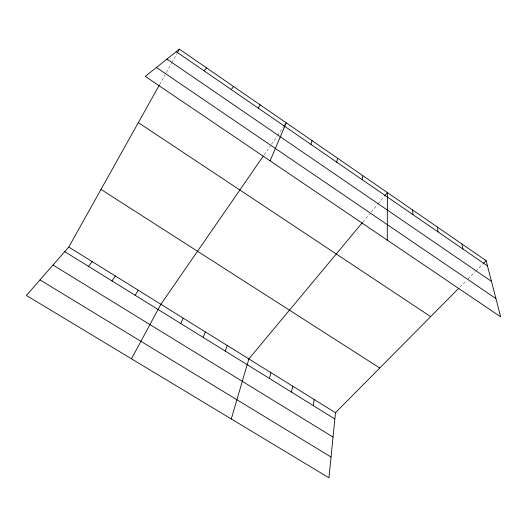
<?xml version="1.0" encoding="UTF-8"?>
<svg xmlns="http://www.w3.org/2000/svg" width="527" height="527" viewBox="0 0 527 527"><rect width="100%" height="100%" fill="white"/><g stroke="black" fill="none" stroke-linecap="round" stroke-linejoin="round"><path stroke-width="0.4" stroke-dasharray="2.63 1.98" d="M159.661 84.478L165.135 74.696M166.321 72.568L171.473 63.352M171.874 62.641L177.026 53.418M264.238 154.707L270.147 146.157M271.524 144.161L277.05 136.164M277.505 135.498L283.493 126.842M362.958 221.939L369.671 213.883M371.232 212.006L377.49 204.489M378.011 203.863L384.275 196.347M459.985 287.05L466.329 280.641M468.042 278.915L475.387 271.504M475.953 270.931L482.732 264.086"/><path stroke-width="0.79" d="M387.253 240.114L387.404 192.592L384.796 195.721M362.253 179.727L362.622 175.504M458.826 288.216L335.462 412.727L328.967 477.831L26.35 295.436L68.767 247.064L159.273 85.176M313.301 405.619L314.178 399.506M336.773 162.191L337.511 158.186M291.517 392.128L292.656 386.133M269.475 378.472L270.885 372.609M231.281 418.958L248.856 358.933L362.444 222.559M310.943 144.411L312.056 140.637M225.286 351.101L227.236 345.501M203.145 337.385L205.372 331.918M270.101 160.84L286.253 122.844L283.954 126.177M180.741 323.512L183.251 318.176M131.473 358.801L160.88 304.283L263.329 156.025M177.421 52.713L179.404 49.169L486.125 260.661L500.65 316.839L145.274 76.375L179.404 49.169M258.19 108.101L260.094 104.807M135.156 295.272L138.252 290.225M111.961 280.904L115.36 276.003M231.261 89.564L233.573 86.514M88.49 266.372L92.199 261.623M203.942 70.756L206.676 67.97M483.299 263.513L486.125 260.661M39.986 279.89L331.042 457.028M53.003 265.041L333.031 437.054M64.742 251.656L334.836 418.958M68.767 247.064L335.462 412.727M101 189.417L379.756 368.017M138.344 122.62L430.664 316.635M156.447 67.469L495.933 298.611M166.934 59.11L491.474 281.359M176.242 51.692L487.488 265.931M461.942 243.988L462.976 249.06M437.43 227.091L438.128 231.952M412.588 209.957L412.931 214.614"/></g></svg>
